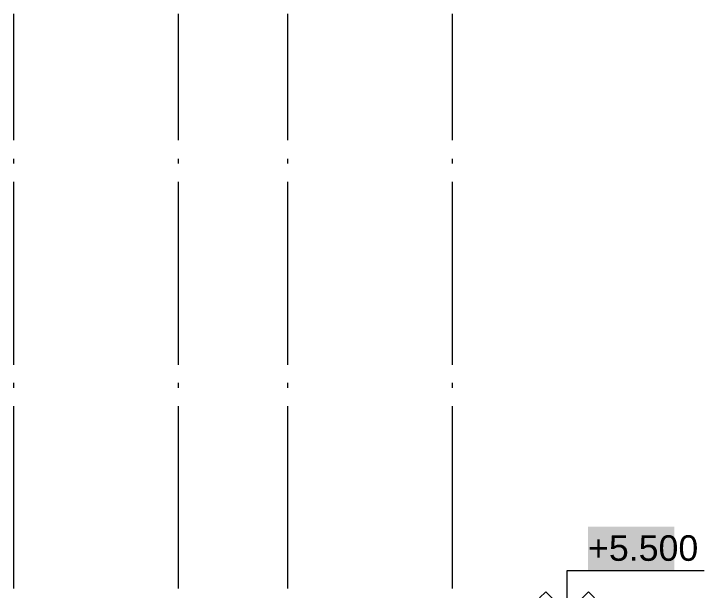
# Model space of a CAD drawing. Header units: millimetres. Extents: x -6983 to 114033, y -5968 to 36007.
# Drawn here: x 94080 to 101628, y 7986 to 14294 of the extents above; entities that cross this region are included whole.
import ezdxf

# ---------------------------------------------------------------- set-up
doc = ezdxf.new("R2010")
doc.units = ezdxf.units.MM
doc.layers.add('PDF _Геометрия', color=7, linetype='Continuous')
doc.layers.add('PDF _Текст', color=7, linetype='Continuous')
doc.layers.add('PDF _Сплошная заливка', color=7, linetype='Continuous', true_color=0xffffff)
doc.styles.add('PDF Arial', font='arial.ttf')

msp = doc.modelspace()

# ---------------------------------------------------------------- hatches: boundary and pattern name
at = {"layer": 'PDF _Сплошная заливка', "transparency": 33554559}
msp.add_hatch(color=256, dxfattribs=at).paths.add_polyline_path([(100358, 8680.6), (100358, 8202.3), (101302, 8202.3), (101302, 8680.6)])

# ---------------------------------------------------------------- linework, layer by layer
at = {"layer": 'PDF _Геометрия', "lineweight": 20}
for points in [[(94080.2, 12909.7), (94080.2, 14294)], [(95879.4, 12909.7), (95879.4, 14294)], [(97077.2, 12909.7), (97077.2, 14294)], [(98876.4, 12909.7), (98876.4, 14294)], [(94080.2, 12655.7), (94080.2, 12706.5)], [(95879.4, 12655.7), (95879.4, 12706.5)], [(97077.2, 12655.7), (97077.2, 12706.5)], [(98876.4, 12655.7), (98876.4, 12706.5)], [(94080.2, 10454.4), (94080.2, 12456.7)], [(95879.4, 10454.4), (95879.4, 12456.7)], [(97077.2, 10454.4), (97077.2, 12456.7)], [(98876.4, 10454.4), (98876.4, 12456.7)], [(94080.2, 10200.4), (94080.2, 10255.4)], [(95879.4, 10200.4), (95879.4, 10255.4)], [(97077.2, 10200.4), (97077.2, 10255.4)], [(98876.4, 10200.4), (98876.4, 10255.4)], [(94080.2, 8003.3), (94080.2, 10001.4)], [(95879.4, 8003.3), (95879.4, 10001.4)], [(97077.2, 8003.3), (97077.2, 10001.4)], [(98876.4, 8003.3), (98876.4, 10001.4)]]:
    msp.add_lwpolyline(points, dxfattribs=at)
at = {"layer": 'PDF _Геометрия', "lineweight": 9}
msp.add_lwpolyline([(98211.7, 7605.4), (99693.4, 7605.4), (100129.4, 7605.4), (100430, 7901.7), (100362.3, 7969.4), (100129.4, 7736.6), (99896.6, 7969.4), (99828.9, 7901.7), (100129.4, 7605.4), (100129.4, 8202.3), (101628, 8202.3)], dxfattribs=at)

# ---------------------------------------------------------------- texts
at = {"layer": 'PDF _Текст', "insert": (100358.1, 8303.9), "char_height": 279.61, "attachment_point": 7, "style": 'PDF Arial'}
msp.add_mtext('+5.500', dxfattribs=at)

doc.saveas('drawing.dxf')
